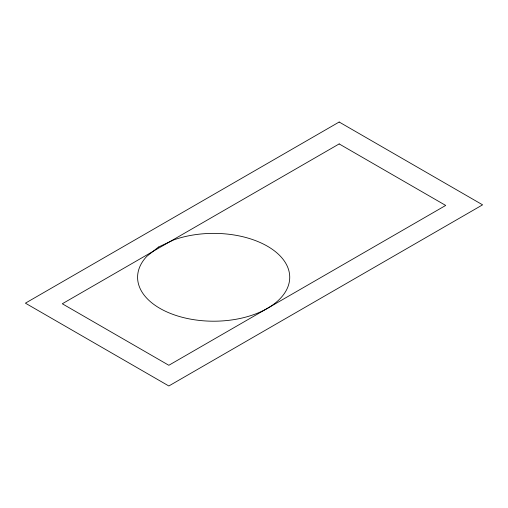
<?xml version="1.0" encoding="UTF-8"?>
<svg xmlns="http://www.w3.org/2000/svg" width="508" height="508" viewBox="0 0 508 508"><rect width="100%" height="100%" fill="white"/><g stroke="black" fill="none" stroke-linecap="round" stroke-linejoin="round"><path stroke-width="0.76" d="M158.464 247.072L146.793 256.349A76.067 43.917 0 0 0 202.444 320.726A76.067 43.917 0 0 0 288.195 268.516A76.067 43.917 0 0 0 173.888 239.852L158.464 247.072M339.166 122.022L25.4 303.168L168.834 385.978L482.6 204.832L339.166 122.022M339.166 143.923L62.3 303.771L168.834 365.277L445.7 205.435L339.166 143.923"/></g></svg>
